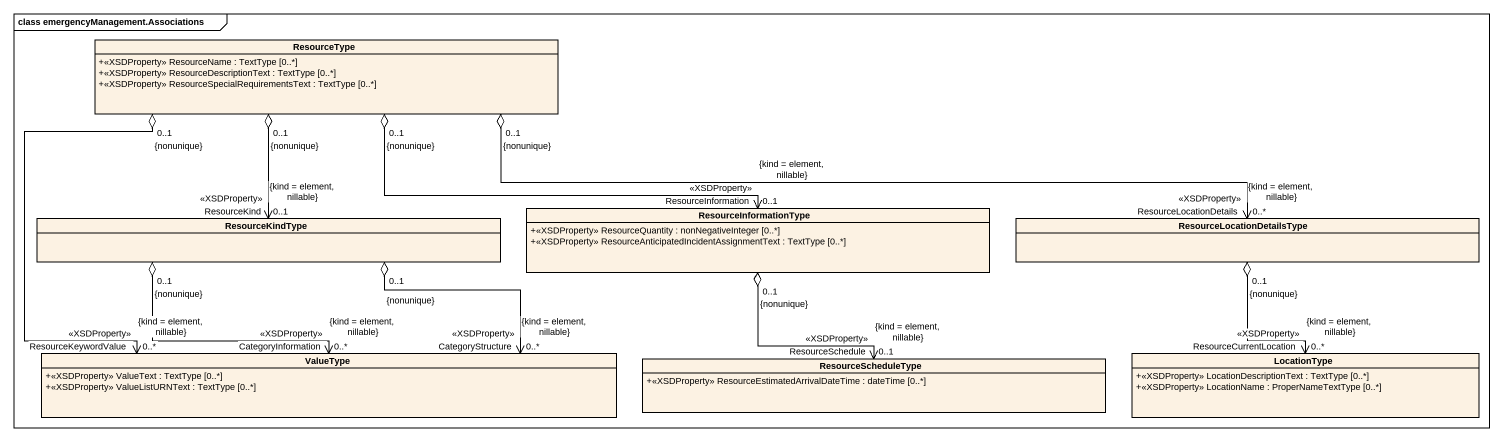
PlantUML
@startuml
mainframe class emergencyManagement.Associations
hide circle
hide empty members
skinparam classAttributeIconSize 0
class ResourceType {
  +<<XSDProperty>> ResourceName : TextType [0..*]
  +<<XSDProperty>> ResourceDescriptionText : TextType [0..*]
  +<<XSDProperty>> ResourceSpecialRequirementsText : TextType [0..*]
}
class ResourceKindType
class ResourceInformationType {
  +<<XSDProperty>> ResourceQuantity : nonNegativeInteger [0..*]
  +<<XSDProperty>> ResourceAnticipatedIncidentAssignmentText : TextType [0..*]
}
class ResourceLocationDetailsType
class ValueType {
  +<<XSDProperty>> ValueText : TextType [0..*]
  +<<XSDProperty>> ValueListURNText : TextType [0..*]
}
class ResourceScheduleType {
  +<<XSDProperty>> ResourceEstimatedArrivalDateTime : dateTime [0..*]
}
class LocationType {
  +<<XSDProperty>> LocationDescriptionText : TextType [0..*]
  +<<XSDProperty>> LocationName : ProperNameTextType [0..*]
}
ResourceType "0..1\n{nonunique}" o--> "ResourceKind\n<<XSDProperty>>\n0..1\n{kind = element, nillable}" ResourceKindType
ResourceType "0..1\n{nonunique}" o-right-> "ResourceInformation\n<<XSDProperty>>\n0..1\n{kind = element, nillable}" ResourceInformationType
ResourceType "0..1\n{nonunique}" o-right-> "ResourceLocationDetails\n<<XSDProperty>>\n0..*\n{kind = element, nillable}" ResourceLocationDetailsType
ResourceType "0..1\n{nonunique}" o--> "ResourceKeywordValue\n<<XSDProperty>>\n0..*\n{kind = element, nillable}" ValueType
ResourceKindType "0..1\n{nonunique}" o--> "CategoryInformation\n<<XSDProperty>>\n0..*\n{kind = element, nillable}" ValueType
ResourceKindType "0..1\n{nonunique}" o--> "CategoryStructure\n<<XSDProperty>>\n0..*\n{kind = element, nillable}" ValueType
ResourceInformationType "0..1\n{nonunique}" o--> "ResourceSchedule\n<<XSDProperty>>\n0..1\n{kind = element, nillable}" ResourceScheduleType
ResourceLocationDetailsType "0..1\n{nonunique}" o--> "ResourceCurrentLocation\n<<XSDProperty>>\n0..*\n{kind = element, nillable}" LocationType
@enduml
